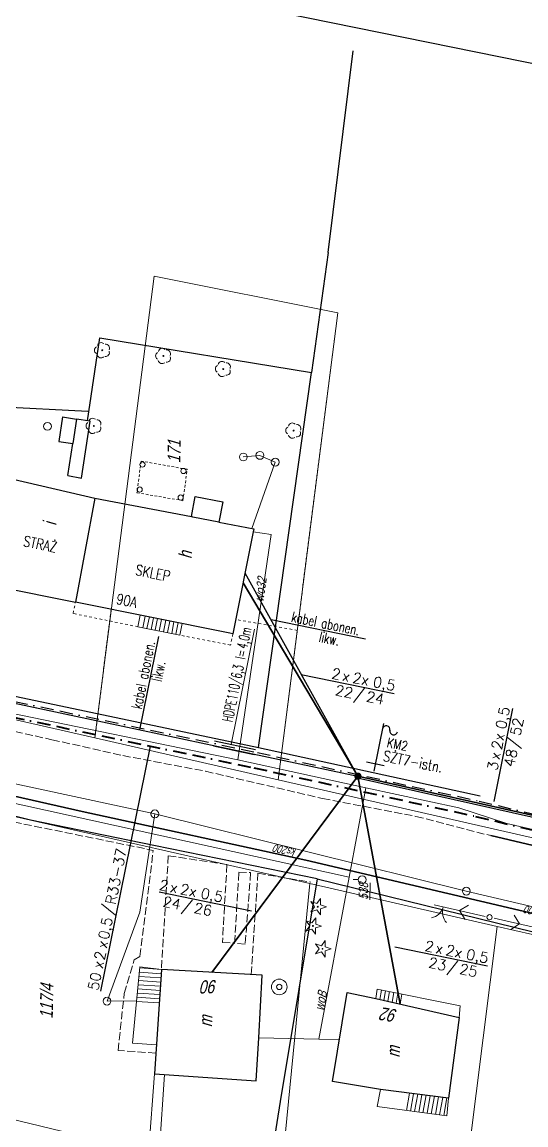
# Model space of a CAD drawing. Header units: millimetres. Extents: x 4848043 to 9699780, y 5827542 to 11659147.
# Drawn here: x 4849446.3 to 4849542.7, y 5829553.8 to 5829764.6 of the extents above; entities that cross this region are included whole.
import ezdxf
from ezdxf.enums import TextEntityAlignment as Align

# ---------------------------------------------------------------- set-up
doc = ezdxf.new("R2010")
doc.units = ezdxf.units.MM
doc.header["$MEASUREMENT"] = 0
for name, pattern in [('0', [0]), ('BORDER', [1.75, 0.5, -0.25, 0.5, -0.25, 0, -0.25]), ('BUW', [0.85, 0.5, -0.35]), ('BZN', [1, 0.5, -0.5]), ('GUZ', [1, 0.5, -0.5]), ('KOC', [2, 1.5, -0.5]), ('KOJ', [0]), ('KOU', [1.5, 1, -0.5]), ('SCH', [0]), ('UPE', [0]), ('UPW', [0])]:
    doc.linetypes.add(name, pattern=pattern)
doc.layers.get('0').update_dxf_attribs({"lineweight": 18})
for name, color, linetype, lineweight in [('EADTD_T_0', 7, '0', 18), ('EBTOO_T_9', 7, '0', 18), ('EBTPO_L_4', 7, '0', 18), ('EBTPO_L_6', 9, '0', 18), ('EBUOA_T_1', 251, '0', 25), ('EBUPO_L_6', 7, '0', 18), ('EBUPP_L_3', 6, '0', 25), ('EDZPD_L_0', 251, '0', 18), ('EDZTD_T_0', 7, '0', 25), ('EUZPU_L_4', 251, 'GUZ', 18), ('SDRPK_L_0', 7, '0', 35), ('SDRPK_L_1', 7, 'KOU', 18), ('SDRPK_L_2', 251, 'KOC', 18), ('SZNPM_T_0', 251, '0', 18), ('SZOPO_T_0', 251, '0', 18), ('SZZPZ_T_0', 251, '0', 15), ('TEL kable doziemne proj.', 32, 'BORDER', 30), ('TEL rury', 6, 'Continuous', 30), ('TEL rury opis', 6, 'Continuous', 20), ('TES kable doziemne proj.', 4, 'BORDER', 40), ('TES kable napow. proj.', 241, 'LIN_NAPOW_PROJ', 35), ('UEEPA_T_2', 251, '0', 18), ('UEEPON_L_0', 14, 'UPE', 18), ('UKKOO_T_2', 7, '0', 18), ('UKKPA_T_4', 251, '0', 18), ('UKKPOR_L_0', 36, '0', 18), ('UTTPA_T_2', 34, '0', 18), ('UWWOO_T_0', 251, '0', 18), ('UWWPA_T_0', 251, '0', 18), ('UWWPO_L_0', 162, 'UPW', 18)]:
    doc.layers.add(name, color=color, linetype=linetype, lineweight=lineweight)
doc.layers.add('RYS layout', color=7, linetype='Continuous', lineweight=30, plot=False)
for name, color, linetype in [('SZOPO_L_0', 251, 'BGS'), ('TES kable napow. likw.', 9, 'LIN_NAPOW_LIKW'), ('TES opisy kabli abon.', 30, 'Continuous'), ('TES opisy kabli rozdz.', 30, 'Continuous'), ('TES rury', 6, 'Continuous')]:
    doc.layers.add(name, color=color, linetype=linetype)
doc.styles.add('ROMANS', font='simplex.shx')
doc.styles.add('SIMPLEX', font='simplex.shx', dxfattribs={"width": 0.8, "height": 1.5})
doc.styles.add('Simplex2', font='simplex.shx', dxfattribs={"width": 0.7})
doc.styles.get("Standard").update_dxf_attribs({"font": 'txt', "width": 0.8, "oblique": 15})
doc.linetypes.add('BGS', pattern='A,2.5,[133,ltypeshp.shx,S=0.2,R=0,X=0,Y=0],2.5', length=5)
doc.linetypes.add('LIN_NAPOW_LIKW', pattern='A,0.0001,[131,ltypeshp.shx,S=0.1,R=20,X=0.34023,Y=-0.12817],-0.1,[131,ltypeshp.shx,S=0.1,R=200,X=0.35977,Y=0.12817],-0.3,[135,l_napow.shx,S=0.1,R=0,X=-0.4,Y=0],-0.2,[135,l_napow.shx,S=0.1,R=180,X=0.2,Y=0],-0.2', length=0.8001)
doc.linetypes.add('LIN_NAPOW_PROJ', pattern='A,0.0001,-0.4,[136,l_napow.shx,S=0.1,R=0,X=-0.4,Y=0],-0.2,[137,l_napow.shx,S=0.1,R=0,X=-0.2,Y=0],-0.2', length=0.8001)

# ---------------------------------------------------------------- blocks, each defined once
blk = doc.blocks.new('BUJ')
at = {"color": 0}
blk.add_circle((0, 0), 0.25, dxfattribs=at)
blk = doc.blocks.new('OSM')
at = {"color": 0}
blk.add_line((0, 0.375), (0, 0.875), dxfattribs=at)
blk.add_circle((0, 0), 0.375, dxfattribs=at)
blk = doc.blocks.new('BGB')
at = {"color": 0}
for centre, start, end in [((-1.5, 0.021), 0, 60.404), ((1.5, 0.021), 120, 180.404)]:
    blk.add_arc(centre, 1.5, start, end, dxfattribs=at)
blk = doc.blocks.new('DLI')
at = {"color": 0}
blk.add_circle((0, 0), 0.045, dxfattribs=at)
for centre, start, end in [((-0.357, 0.116), 102.488, 221.918), ((0, 0.375), 30.487, 149.918), ((0.357, 0.116), -41.514, 77.916), ((-0.22, -0.303), 174.489, 293.916), ((0.22, -0.303), -113.512, 5.915)]:
    blk.add_arc(centre, 0.375, start, end, dxfattribs=at)
blk = doc.blocks.new('DIG')
at = {"color": 0}
for p, q in [((-0.78225, -0.26495), (-0.3012, 0.09375)), ((-0.4937, 0.6621), (-0.0039, 0.31545)), ((-0.3012, 0.09375), (-0.4937, 0.6621)), ((-0.0039, 0.31545), (0.4771, 0.67415)), ((0.4771, 0.67415), (0.2988, 0.1012)), ((0.2988, 0.1012), (0.7886, -0.24545)), ((-0.18225, -0.2575), (-0.78225, -0.26495)), ((0.01025, -0.82585), (-0.18225, -0.2575)), ((0.1886, -0.2529), (0.01025, -0.82585)), ((0.7886, -0.24545), (0.1886, -0.2529))]:
    blk.add_line(p, q, dxfattribs=at)
blk.add_circle((0, 0), 0.045, dxfattribs=at)
blk = doc.blocks.new('SLS')
at = {"color": 0}
blk.add_circle((0, 0), 0.25, dxfattribs=at)
blk.add_circle((0, 0), 0.25, dxfattribs=at)
blk = doc.blocks.new('PNN')
at = {"color": 0}
for p, q in [((0.4395, 0.01539), (5.4395, 0.01539)), ((2.9395, 0.01539), (2.2324, 0.72249)), ((2.9395, 0.01539), (2.2324, -0.69171))]:
    blk.add_line(p, q, dxfattribs=at)
blk = doc.blocks.new('UKK')
at = {"color": 0}
blk.add_circle((0, 0), 0.375, dxfattribs=at)
blk = doc.blocks.new('STD')
at = {"color": 0}
for radius in [0.75, 0.25]:
    blk.add_circle((0, 0), radius, dxfattribs=at)
blk = doc.blocks.new('KB-RZP')
at = {"style": 'SIMPLEX'}
for s, p in [('/', (0.5, 0.39)), ('x', (-4.75, 0.25)), ('x', (-2.78, 0.25))]:
    blk.add_text(s, height=1, dxfattribs=at).set_placement(p)
for tag, p in [('POJ-KAB', (-5.16, 0.25)), ('DL-KAB', (0.19, -1.25))]:
    blk.add_attdef(tag, text='', height=1, dxfattribs=at).set_placement(p, align=Align.RIGHT)
for tag, p in [('KONS-KAB', (-3.5, 0.25)), ('SR-ZYL', (-0.85, 0.25)), ('SEP', (0.84, -1.25))]:
    blk.add_attdef(tag, text='', height=1, dxfattribs=at).set_placement(p, align=Align.CENTER)
for tag, p in [('NR-KAB', (1.5, 0.25)), ('DL-MON', (1.5, -1.25))]:
    blk.add_attdef(tag, p, '', height=1, dxfattribs=at)
at = {"style": 'SIMPLEX', "flags": 1}
blk.add_attdef('TYP-KAB', text='', height=0.5, dxfattribs=at).set_placement((-8.41, 0.25), align=Align.RIGHT)
blk.add_attdef('REJ-SZAF', (7.64, 0.25), '', height=0.5, dxfattribs=at)
blk = doc.blocks.new('KB-IWP')
at = {"style": 'SIMPLEX'}
for p in [(-1.22, 0.25), (0.64, 0.25)]:
    blk.add_text('x', height=1, dxfattribs=at).set_placement(p, align=Align.RIGHT)
for tag, p in [('POJ-KAB', (-2.13, 0.25)), ('DL-KAB', (-0.62, -1.25))]:
    blk.add_attdef(tag, text='', height=1, dxfattribs=at).set_placement(p, align=Align.RIGHT)
for tag, p in [('KONS-KAB', (-0.52, 0.25)), ('SR-ZYL', (2.12, 0.25)), ('SEP', (-0.02, -1.25))]:
    blk.add_attdef(tag, text='', height=1, dxfattribs=at).set_placement(p, align=Align.CENTER)
at = {"style": 'SIMPLEX', "flags": 1}
blk.add_attdef('TYP-KAB', text='', height=0.5, dxfattribs=at).set_placement((-6.02, 0.25), align=Align.RIGHT)
blk.add_attdef('REJ-SZAF', (6.39, 0.25), '', height=0.5, dxfattribs=at)
at = {"style": 'SIMPLEX'}
blk.add_attdef('DL-MON', (0.7, -1.25), '', height=1, dxfattribs=at)
blk = doc.blocks.new('OB')
at = {"style": 'ROMANS', "width": 0.6}
blk.add_text('l=', height=2, dxfattribs=at).set_placement((9.86, 0.18))
for tag, p in [('OB_TYP', (8.68, 0.18)), ('OB_SW', (11.54, -2.76))]:
    blk.add_attdef(tag, text='', height=2, dxfattribs=at).set_placement(p, align=Align.RIGHT)
blk.add_attdef('OB_DL', (11.91, 0.18), '', height=2, dxfattribs=at)

msp = doc.modelspace()

# ---------------------------------------------------------------- hatches: boundary and pattern name
at = {"layer": 'UTTPA_T_2', "linetype": 'LIN_NAPOW_LIKW'}
h = msp.add_hatch(color=140, dxfattribs=at)
h.paths.add_polyline_path([(4849509.88, 5829620.74, 0.215792), (4849509.92, 5829620.17), (4849510.53, 5829620.5), (4849510.89, 5829619.9, 0.170354), (4849511.19, 5829620.25, 1)])
h.paths.add_polyline_path([(4849510.53, 5829620.5), (4849509.92, 5829620.17, 0.427671), (4849510.89, 5829619.9)])
h = msp.add_hatch(color=140, dxfattribs=at)
h.paths.add_polyline_path([(4849510.03, 5829620.69, 0.215792), (4849510.06, 5829620.24), (4849510.53, 5829620.5), (4849510.81, 5829620.04, 0.170354), (4849511.04, 5829620.31, 1)])
h.paths.add_polyline_path([(4849510.53, 5829620.5), (4849510.06, 5829620.24, 0.427671), (4849510.81, 5829620.04)])

# ---------------------------------------------------------------- linework, layer by layer
at = {"layer": 'EBTPO_L_4', "linetype": 'BUW'}
for p, q in [((4849469.08, 5829680.71), (4849468.29, 5829674.66)), ((4849477.9, 5829679.15), (4849469.08, 5829680.71)), ((4849477.07, 5829673.15), (4849477.9, 5829679.15)), ((4849468.29, 5829674.66), (4849477.07, 5829673.15))]:
    msp.add_line(p, q, dxfattribs=at)
at = {"layer": 'EBTPO_L_6', "linetype": 'SCH'}
for p, q in [((4849468.92, 5829651.27), (4849468.48, 5829649.06)), ((4849476.93, 5829649.66), (4849468.92, 5829651.27)), ((4849469.41, 5829648.86), (4849469.85, 5829651.09)), ((4849470.19, 5829648.7), (4849470.65, 5829650.94)), ((4849470.99, 5829648.55), (4849471.43, 5829650.76)), ((4849471.77, 5829648.4), (4849472.21, 5829650.61)), ((4849472.56, 5829648.24), (4849473, 5829650.45)), ((4849473.34, 5829648.09), (4849473.78, 5829650.3)), ((4849474.12, 5829647.93), (4849474.56, 5829650.15)), ((4849474.92, 5829647.76), (4849475.36, 5829649.99)), ((4849475.69, 5829647.61), (4849476.13, 5829649.84)), ((4849476.93, 5829649.66), (4849476.47, 5829647.45)), ((4849476.47, 5829647.45), (4849468.48, 5829649.06)), ((4849467.44, 5829569.5), (4849468.86, 5829584.04)), ((4849468.86, 5829584.04), (4849472.99, 5829583.54)), ((4849472.88, 5829581.95), (4849468.69, 5829582.24)), ((4849472.93, 5829582.75), (4849468.76, 5829583.04)), ((4849472.99, 5829583.54), (4849468.83, 5829583.84)), ((4849472.01, 5829569.18), (4849472.99, 5829583.54)), ((4849472.72, 5829579.55), (4849468.46, 5829579.84)), ((4849472.77, 5829580.35), (4849468.54, 5829580.64)), ((4849472.83, 5829581.15), (4849468.61, 5829581.44)), ((4849472.61, 5829577.95), (4849468.29, 5829578.25)), ((4849472.66, 5829578.75), (4849468.37, 5829579.05)), ((4849472.56, 5829577.17), (4849468.22, 5829577.45)), ((4849467.44, 5829569.5), (4849472.01, 5829569.18))]:
    msp.add_line(p, q, dxfattribs=at)
at = {"layer": 'EBTPO_L_6', "linetype": '0'}
for p, q in [((4849513.94, 5829578.01), (4849514.23, 5829579.79)), ((4849514.23, 5829579.79), (4849530.09, 5829576.64)), ((4849513.94, 5829578.01), (4849529.88, 5829574.41)), ((4849515.03, 5829579.63), (4849514.71, 5829577.82)), ((4849515.8, 5829579.48), (4849515.49, 5829577.64)), ((4849516.58, 5829579.33), (4849516.27, 5829577.47)), ((4849517.38, 5829579.17), (4849517.06, 5829577.3)), ((4849518.16, 5829579.02), (4849517.84, 5829577.12)), ((4849518.93, 5829578.84), (4849518.62, 5829576.95)), ((4849529.88, 5829574.41), (4849530.09, 5829576.64)), ((4849514.83, 5829560.63), (4849514.23, 5829557.34)), ((4849514.83, 5829560.63), (4849527.86, 5829558.98)), ((4849519.8, 5829556.6), (4849520.4, 5829559.93)), ((4849520.57, 5829556.51), (4849521.17, 5829559.82)), ((4849521.37, 5829556.4), (4849521.97, 5829559.73)), ((4849522.17, 5829556.28), (4849522.77, 5829559.63)), ((4849522.97, 5829556.19), (4849523.57, 5829559.52)), ((4849523.75, 5829556.07), (4849524.37, 5829559.42)), ((4849524.55, 5829555.98), (4849525.15, 5829559.33)), ((4849525.34, 5829555.87), (4849525.94, 5829559.22)), ((4849526.14, 5829555.77), (4849526.74, 5829559.12)), ((4849526.94, 5829555.66), (4849527.54, 5829559.01)), ((4849527.86, 5829558.98), (4849527.52, 5829555.59)), ((4849514.23, 5829557.34), (4849527.52, 5829555.59))]:
    msp.add_line(p, q, dxfattribs=at)
at = {"layer": 'EBUPO_L_6', "linetype": 'BZN'}
for p, q in [((4849456.06, 5829651.6), (4849456.54, 5829653.75)), ((4849468.48, 5829649.06), (4849456.06, 5829651.6)), ((4849486.18, 5829645.54), (4849476.47, 5829647.45)), ((4849486.62, 5829647.71), (4849486.18, 5829645.54))]:
    msp.add_line(p, q, dxfattribs=at)
at = {"layer": 'EBUPP_L_3', "linetype": '0'}
for p, q in [((4849454.05, 5829689.16), (4849453.33, 5829684.45)), ((4849454.05, 5829689.16), (4849456.72, 5829688.75)), ((4849456.72, 5829688.75), (4849456, 5829684.06)), ((4849459.34, 5829688.36), (4849456.72, 5829688.75)), ((4849457.68, 5829677.43), (4849459.34, 5829688.36)), ((4849453.33, 5829684.45), (4849456, 5829684.06)), ((4849455.07, 5829677.94), (4849456, 5829684.06)), ((4849444.64, 5829677.29), (4849460.23, 5829673.63)), ((4849455.07, 5829677.94), (4849457.68, 5829677.43)), ((4849460.23, 5829673.63), (4849456.54, 5829653.75)), ((4849460.23, 5829673.63), (4849478.69, 5829670.1)), ((4849478.69, 5829670.1), (4849479.42, 5829673.94)), ((4849479.42, 5829673.94), (4849484.67, 5829672.95)), ((4849484.67, 5829672.95), (4849483.94, 5829669.06)), ((4849478.95, 5829670.01), (4849478.69, 5829670.1)), ((4849483.94, 5829669.06), (4849478.95, 5829670.01)), ((4849483.94, 5829669.06), (4849490.63, 5829667.74)), ((4849490.52, 5829667.18), (4849486.62, 5829647.71)), ((4849490.63, 5829667.74), (4849490.52, 5829667.18)), ((4849439.9, 5829657.09), (4849456.54, 5829653.75)), ((4849486.04, 5829647.84), (4849456.54, 5829653.75)), ((4849486.62, 5829647.71), (4849486.04, 5829647.84)), ((4849472.99, 5829583.54), (4849471.63, 5829563.61)), ((4849492.23, 5829582.48), (4849472.99, 5829583.54)), ((4849491.56, 5829570.51), (4849492.23, 5829582.48)), ((4849505.67, 5829562.16), (4849508.48, 5829579.17)), ((4849508.48, 5829579.17), (4849513.94, 5829578.01)), ((4849513.94, 5829578.01), (4849529.88, 5829574.41)), ((4849529.88, 5829574.41), (4849527.86, 5829558.98)), ((4849491.09, 5829562.28), (4849491.56, 5829570.51)), ((4849471.63, 5829563.61), (4849491.09, 5829562.28)), ((4849514.83, 5829560.63), (4849505.67, 5829562.16)), ((4849527.86, 5829558.98), (4849514.83, 5829560.63))]:
    msp.add_line(p, q, dxfattribs=at)
at = {"layer": 'EDZPD_L_0', "linetype": '0'}
for p, q in [((4849471.55, 5829716.05), (4849460.22, 5829627.8)), ((4849506.67, 5829709.06), (4849471.55, 5829716.05)), ((4849506.67, 5829709.06), (4849495.3, 5829619.79)), ((4849460.22, 5829627.8), (4849367.46, 5829648.92)), ((4849495.3, 5829619.79), (4849460.22, 5829627.8)), ((4849638.58, 5829587.15), (4849495.3, 5829619.79)), ((4849431.16, 5829615.92), (4849501.31, 5829599.96)), ((4849501.31, 5829599.96), (4849495.68, 5829542.59)), ((4849537.17, 5829591.8), (4849501.31, 5829599.96)), ((4849537.17, 5829591.8), (4849521.86, 5829470.42)), ((4849618.55, 5829573.26), (4849537.17, 5829591.8)), ((4849495.68, 5829542.59), (4849425.47, 5829559.51))]:
    msp.add_line(p, q, dxfattribs=at)
at = {"layer": 'EUZPU_L_4', "linetype": 'GUZ'}
for p, q in [((4849506.67, 5829709.06), (4849498.93, 5829648.37)), ((4849463.38, 5829652.45), (4849460.22, 5829627.8)), ((4849498.93, 5829648.37), (4849487.17, 5829650.44)), ((4849495.3, 5829619.79), (4849498.93, 5829648.37))]:
    msp.add_line(p, q, dxfattribs=at)
at = {"layer": 'RYS layout'}
msp.add_lwpolyline([(4849812.06, 5829411.56), (4849214.23, 5829532.82), (4849270.89, 5829812.13), (4849868.72, 5829690.87)], close=True, dxfattribs=at)
at = {"layer": 'SDRPK_L_0', "linetype": 'KOJ'}
for p, q in [((4849457.79, 5829613.72), (4849393.6, 5829628.29)), ((4849500.55, 5829604.42), (4849457.79, 5829613.72)), ((4849575.98, 5829586.75), (4849500.55, 5829604.42))]:
    msp.add_line(p, q, dxfattribs=at)
at = {"layer": 'SDRPK_L_0', "linetype": '0'}
msp.add_line((4849535.92, 5829609.13), (4849551.93, 5829605.4), dxfattribs=at)
at = {"layer": 'SDRPK_L_1', "linetype": 'KOC'}
for p, q in [((4849417.6, 5829635.14), (4849452.03, 5829627.47)), ((4849452.03, 5829627.47), (4849465.58, 5829624.44)), ((4849465.58, 5829624.44), (4849481.41, 5829621.44)), ((4849481.41, 5829621.44), (4849503.74, 5829616.24)), ((4849503.74, 5829616.24), (4849521.62, 5829612.82)), ((4849521.62, 5829612.82), (4849535.92, 5829609.13))]:
    msp.add_line(p, q, dxfattribs=at)
at = {"layer": 'SDRPK_L_2', "linetype": 'KOC'}
for p, q in [((4849444.71, 5829611.75), (4849471.4, 5829606.32)), ((4849468.85, 5829586.06), (4849471.4, 5829606.32)), ((4849474.28, 5829605.3), (4849472.97, 5829583.78)), ((4849474.28, 5829605.3), (4849485.49, 5829603.6)), ((4849485.49, 5829603.6), (4849484.62, 5829588.72)), ((4849486.96, 5829588.6), (4849487.76, 5829602.18)), ((4849487.76, 5829602.18), (4849490.02, 5829602.06)), ((4849490.02, 5829602.06), (4849488.98, 5829588.42)), ((4849490.13, 5829582.6), (4849491.4, 5829601.94)), ((4849491.4, 5829601.94), (4849501.51, 5829600.26)), ((4849484.62, 5829588.72), (4849486.96, 5829588.6)), ((4849488.98, 5829588.42), (4849486.96, 5829588.6)), ((4849467.78, 5829585.42), (4849468.85, 5829586.06)), ((4849465.85, 5829578.97), (4849467.78, 5829585.42)), ((4849464.67, 5829568.07), (4849465.85, 5829578.97)), ((4849471.9, 5829567.58), (4849464.67, 5829568.07))]:
    msp.add_line(p, q, dxfattribs=at)
at = {"layer": 'SZOPO_L_0', "linetype": 'BGS'}
for p, q in [((4849504.86, 5829720.6), (4849509.61, 5829759.1)), ((4849504.86, 5829720.6), (4849501.63, 5829697.67)), ((4849458.82, 5829688.43), (4849461.2, 5829704.27)), ((4849461.2, 5829704.27), (4849501.63, 5829697.67)), ((4849491.51, 5829626), (4849501.63, 5829697.67)), ((4849435.05, 5829691.46), (4849458.91, 5829690.25)), ((4849424.13, 5829640.17), (4849491.51, 5829626)), ((4849491.51, 5829626), (4849533.93, 5829616.72)), ((4849447.92, 5829612.12), (4849430.81, 5829616.4)), ((4849471.51, 5829607.27), (4849447.92, 5829612.12)), ((4849502.76, 5829600.86), (4849471.51, 5829607.27)), ((4849502.76, 5829600.86), (4849495.66, 5829558.34)), ((4849502.76, 5829600.86), (4849575.78, 5829583.01)), ((4849495.66, 5829558.34), (4849486.77, 5829501.71))]:
    msp.add_line(p, q, dxfattribs=at)
at = {"layer": 'TEL kable doziemne proj.', "ltscale": 5}
for p, q in [((4849423.91, 5829639.19), (4849491.3, 5829625.02)), ((4849491.3, 5829625.02), (4849533.72, 5829615.74))]:
    msp.add_line(p, q, dxfattribs=at)
msp.add_lwpolyline([(4849533.7, 5829615.75), (4849575.03, 5829605.79), (4849586.04, 5829602.73), (4849637.67, 5829591.27), (4849669.03, 5829584.31), (4849674.13, 5829583.17), (4849735.5, 5829569.02), (4849771.7, 5829560.67), (4849803.53, 5829554.59)], dxfattribs=at)
at = {"layer": 'TEL rury'}
for p, q in [((4849482.89, 5829626.28), (4849490.71, 5829624.63)), ((4849483.09, 5829627.26), (4849490.92, 5829625.61))]:
    msp.add_line(p, q, dxfattribs=at)
at = {"layer": 'TEL rury opis'}
msp.add_line((4849486.32, 5829626.58), (4849490.78, 5829648.57), dxfattribs=at)
at = {"layer": 'TES kable doziemne proj.', "ltscale": 5}
for p, q in [((4849423.25, 5829636.26), (4849490.66, 5829622.09)), ((4849490.66, 5829622.09), (4849533.04, 5829612.82)), ((4849533.04, 5829612.82), (4849574.28, 5829602.89))]:
    msp.add_line(p, q, dxfattribs=at)
at = {"layer": 'TES kable napow. likw.', "ltscale": 5}
for p, q in [((4849510.53, 5829620.5), (4849488.95, 5829659.32)), ((4849415.34, 5829640.74), (4849510.53, 5829620.5)), ((4849510.43, 5829620.19), (4849603.76, 5829599.23))]:
    msp.add_line(p, q, dxfattribs=at)
at = {"layer": 'TES kable napow. proj.', "ltscale": 5}
for p, q in [((4849510.53, 5829620.5), (4849488.57, 5829657.45)), ((4849510.53, 5829620.5), (4849482.61, 5829583.01)), ((4849510.53, 5829620.5), (4849518.62, 5829576.95)), ((4849602.64, 5829599.85), (4849510.53, 5829620.5))]:
    msp.add_line(p, q, dxfattribs=at)
at = {"layer": 'TES opisy kabli rozdz.'}
for p, q in [((4849517.48, 5829636.26), (4849499.71, 5829639.86)), ((4849540.11, 5829633.45), (4849536.51, 5829615.68)), ((4849461.35, 5829579.39), (4849470.86, 5829626.26)), ((4849490.21, 5829594.71), (4849472.5, 5829598.31)), ((4849535.29, 5829584.2), (4849517.58, 5829587.79))]:
    msp.add_line(p, q, dxfattribs=at)
at = {"layer": 'TES rury', "linetype": 'Continuous'}
for p, q in [((4849512, 5829646.71), (4849493.94, 5829650.37)), ((4849472.4, 5829647.16), (4849468.79, 5829629.38)), ((4849515.44, 5829630.56), (4849513.59, 5829621.45)), ((4849515.55, 5829622.48), (4849512.19, 5829623.16))]:
    msp.add_line(p, q, dxfattribs=at)
for centre, start, end in [((4849515.94, 5829629.4), 348.5339, 168.5339), ((4849517.36, 5829629.12), 168.5339, 348.5339)]:
    msp.add_arc(centre, 0.721, start, end, dxfattribs=at)
at = {"layer": 'UEEPON_L_0', "linetype": 'UPE'}
for p, q in [((4849471.63, 5829563.61), (4849469.29, 5829533.12)), ((4849471.74, 5829536.84), (4849473.57, 5829563.47))]:
    msp.add_line(p, q, dxfattribs=at)
at = {"layer": 'UKKPOR_L_0', "linetype": '0'}
for p, q in [((4849488.62, 5829681.5), (4849491.79, 5829681.8)), ((4849491.79, 5829681.8), (4849494.72, 5829680.51)), ((4849494.72, 5829680.51), (4849490.24, 5829667.83)), ((4849471.7, 5829613.29), (4849405.44, 5829627.56)), ((4849468.84, 5829594.5), (4849471.7, 5829613.29)), ((4849471.7, 5829613.29), (4849531.25, 5829598.53)), ((4849531.25, 5829598.53), (4849591.36, 5829584.27)), ((4849462.56, 5829577.51), (4849468.84, 5829594.5)), ((4849468.26, 5829577.59), (4849462.56, 5829577.51))]:
    msp.add_line(p, q, dxfattribs=at)
at = {"layer": 'UWWPO_L_0', "linetype": 'UPW'}
for p, q in [((4849487.57, 5829623.61), (4849493.92, 5829666.68)), ((4849493.92, 5829666.68), (4849490.52, 5829667.18)), ((4849438.86, 5829633.62), (4849487.57, 5829623.61)), ((4849487.57, 5829623.61), (4849512.06, 5829618.29)), ((4849512.06, 5829618.29), (4849508.83, 5829601.17)), ((4849529.83, 5829614.43), (4849512.06, 5829618.29)), ((4849508.83, 5829601.17), (4849442.04, 5829615.92)), ((4849538.98, 5829611.43), (4849529.83, 5829614.43)), ((4849573.72, 5829603.49), (4849538.98, 5829611.43)), ((4849503.04, 5829570.27), (4849508.83, 5829601.17)), ((4849503.04, 5829570.27), (4849491.56, 5829570.51)), ((4849503.04, 5829570.27), (4849506.97, 5829570.12))]:
    msp.add_line(p, q, dxfattribs=at)

# ---------------------------------------------------------------- block references
at = {"layer": 'EBTOO_T_9', "xscale": 2, "yscale": 2, "zscale": 2, "rotation": 88.97723720235952}
for p in [(4849469.33, 5829680.05), (4849477.17, 5829678.82), (4849468.81, 5829675.27), (4849476.64, 5829673.75)]:
    msp.add_blockref('BUJ', p, dxfattribs=at)
at = {"layer": 'SZNPM_T_0', "xscale": 2, "yscale": 2, "zscale": 2, "rotation": 88.97723720235952}
msp.add_blockref('OSM', (4849511.34, 5829600.72), dxfattribs=at)
at = {"layer": 'SZOPO_T_0', "xscale": 2.000000000024694, "yscale": 2.000000000024694, "zscale": 2.000000000024694, "rotation": 162.5472372080062}
msp.add_blockref('BGB', (4849526.83, 5829595.49), dxfattribs=at)
at = {"layer": 'SZZPZ_T_0', "xscale": 2, "yscale": 2, "zscale": 2, "rotation": 88.97723720235952}
for name, p in [('DLI', (4849461.66, 5829701.89)), ('DLI', (4849473.34, 5829700.8)), ('DLI', (4849484.78, 5829698.31)), ('DLI', (4849460.04, 5829687.43)), ('DLI', (4849498.23, 5829686.53)), ('DIG', (4849502.85, 5829595.55)), ('DIG', (4849501.94, 5829591.87)), ('DIG', (4849503.76, 5829587.5))]:
    msp.add_blockref(name, p, dxfattribs=at)
at = {"layer": 'TEL rury opis', "rotation": 78.5338841270619}
msp.add_blockref('OB', (4849487.17, 5829633.01), dxfattribs=at).add_auto_attribs({'OB_TYP': 'HDPE110/6,3', 'OB_DL': '4,0m'})
at = {"layer": 'TES opisy kabli abon.', "linetype": 'Continuous', "xscale": 1.999999999546577, "yscale": 1.999999999546577, "zscale": 1.999999999546577}
for p, rotation, values in [((4849511.11, 5829637.55), 348.5338841265313, {'POJ-KAB': '2', 'KONS-KAB': '2', 'DL-KAB': '22', 'DL-MON': '24', 'SR-ZYL': '0,5', 'SEP': '/'}), ((4849538.84, 5829627.19), 78.53388413053656, {'POJ-KAB': '3', 'KONS-KAB': '2', 'DL-KAB': '48', 'DL-MON': '52', 'SR-ZYL': '0,5', 'SEP': '/'}), ((4849478.18, 5829597.15), 348.5338841265313, {'POJ-KAB': '2', 'KONS-KAB': '2', 'DL-KAB': '24', 'DL-MON': '26', 'SR-ZYL': '0,5', 'SEP': '/'}), ((4849528.94, 5829585.49), 348.5338841265313, {'POJ-KAB': '2', 'KONS-KAB': '2', 'DL-KAB': '23', 'DL-MON': '25', 'SR-ZYL': '0,5', 'SEP': '/'})]:
    msp.add_blockref('KB-IWP', p, dxfattribs=dict(at, rotation=rotation)).add_auto_attribs(values)
at = {"layer": 'TES opisy kabli rozdz.'}
ref = msp.add_blockref('KB-RZP', (4849464.07, 5829592.79), dxfattribs=dict(at, xscale=1.999999999883585, yscale=1.999999999883585, zscale=1.999999999883585, rotation=78.53388411825486))
ref.add_attrib('POJ-KAB', '50', dxfattribs={"layer": '0', "height": 2, "rotation": 78.5339, "style": 'SIMPLEX'}).set_placement((4849461.53, 5829582.78), align=Align.RIGHT)
ref.add_attrib('KONS-KAB', '2', dxfattribs={"layer": '0', "height": 2, "rotation": 78.5339, "style": 'SIMPLEX'}).set_placement((4849462.19, 5829586.03), align=Align.CENTER)
ref.add_attrib('SR-ZYL', '0,5', dxfattribs={"layer": '0', "height": 2, "rotation": 78.5339, "style": 'SIMPLEX'}).set_placement((4849463.24, 5829591.22), align=Align.CENTER)
ref.add_attrib('NR-KAB', 'R33-37', (4849464.17, 5829595.83), dxfattribs={"layer": '0', "height": 2, "rotation": 78.5339, "style": 'SIMPLEX'})
at = {"layer": 'UEEPA_T_2'}
for name, xscale, yscale, zscale, rotation in [('PNN', 2.000000000336413, 2.000000000336413, 2.000000000336413, 167.3372372144785), ('PNN', 2.000000000313788, 2.000000000313788, 2.000000000313788, 347.0172372002999), ('SLS', 2, 2, 2, 88.97723720235952)]:
    msp.add_blockref(name, (4849535.7, 5829593.55), dxfattribs=dict(at, xscale=xscale, yscale=yscale, zscale=zscale, rotation=rotation))
at = {"layer": 'UKKPA_T_4', "xscale": 2, "yscale": 2, "zscale": 2, "rotation": 88.97723720235952}
for p in [(4849451.18, 5829687.35), (4849488.62, 5829681.5), (4849491.79, 5829681.8), (4849494.72, 5829680.51), (4849471.7, 5829613.29), (4849531.25, 5829598.53), (4849462.56, 5829577.51)]:
    msp.add_blockref('UKK', p, dxfattribs=at)
at = {"layer": 'UTTPA_T_2', "xscale": 2.2, "yscale": 2.2, "zscale": 2}
for rotation in [287.1445998068563, 88.97723720235952, 88.97723720235952, 88.97723720235952]:
    msp.add_blockref('SLS', (4849510.53, 5829620.5), dxfattribs=dict(at, rotation=rotation))
at = {"layer": 'UWWPA_T_0', "xscale": 2, "yscale": 2, "zscale": 2, "rotation": 88.97723720235952}
msp.add_blockref('STD', (4849495.49, 5829580.22), dxfattribs=at)

# ---------------------------------------------------------------- texts
at = {"layer": 'EADTD_T_0', "char_height": 2.5, "attachment_point": 8, "line_spacing_factor": 0.82}
for s, insert, rotation in [('90', (4849482.16, 5829581.54), 181.4325), ('92', (4849516.75, 5829576.14), 171.3089)]:
    msp.add_mtext(s, dxfattribs=dict(at, insert=insert, rotation=rotation))
at = {"layer": 'EBUOA_T_1', "char_height": 2.48, "rotation": 88.9772, "line_spacing_factor": 0.82}
for s, insert, attachment_point in [('i', (4849452.85, 5829668.94), 9), ('h', (4849477.54, 5829662.74), 5), ('m', (4849482.69, 5829574.71), 9), ('m', (4849518.57, 5829568.89), 9)]:
    msp.add_mtext(s, dxfattribs=dict(at, insert=insert, attachment_point=attachment_point))
at = {"layer": 'EDZTD_T_0', "char_height": 2.48, "attachment_point": 5, "rotation": 88.9772, "line_spacing_factor": 0.82}
for s, insert in [('171', (4849475.38, 5829682.52)), ('117/4', (4849451.02, 5829577.46))]:
    msp.add_mtext(s, dxfattribs=dict(at, insert=insert))
at = {"layer": 'SZNPM_T_0', "insert": (4849510.69, 5829600.13), "char_height": 1.8, "attachment_point": 3, "rotation": 88.9772, "line_spacing_factor": 0.82}
msp.add_mtext('{\\L538}\\P', dxfattribs=at)
at = {"layer": 'TES rury', "color": 0, "linetype": 'Continuous', "style": 'ROMANS', "width": 0.8}
for s, p in [('STRAŻ', (4849446.41, 5829664.49)), ('SKLEP', (4849467.86, 5829659)), ('90A', (4849464.18, 5829653.46))]:
    msp.add_text(s, height=2, rotation=348.5339, dxfattribs=at).set_placement(p)
at = {"layer": 'TES rury', "linetype": 'Continuous'}
for s, height, rotation, style, width, p in [('kabel abonen.', 2, 348.5339, 'Simplex2', 0.7, (4849497.69, 5829650.02)), ('likw.', 2, 348.5339, 'Simplex2', 0.7, (4849502.98, 5829646.19)), ('kabel abonen.', 2, 78.5339, 'Simplex2', 0.7, (4849469.15, 5829633.17)), ('likw.', 2, 78.5339, 'Simplex2', 0.7, (4849472.98, 5829638.45)), ('KM2', 1.8, 348.5339, 'ROMANS', 0.8, (4849515.94, 5829626.1)), ('SŻT7-istn.', 2, 348.5339, 'ROMANS', 0.8, (4849515.22, 5829623.45))]:
    msp.add_text(s, height=height, rotation=rotation, dxfattribs=dict(at, style=style, width=width)).set_placement(p)
at = {"layer": 'UKKOO_T_2', "char_height": 1.5, "attachment_point": 8, "line_spacing_factor": 0.82}
for insert, rotation in [((4849496.77, 5829607.06), 167.2089), ((4849544.77, 5829595.32), 166.6646)]:
    msp.add_mtext('ks200', dxfattribs=dict(at, insert=insert, rotation=rotation))
at = {"layer": 'UWWOO_T_0', "char_height": 1.8, "attachment_point": 8, "line_spacing_factor": 0.82}
for s, insert, rotation in [('wo32', (4849492.81, 5829656.05), 81.5938), ('woB', (4849504.36, 5829577.4), 79.3535)]:
    msp.add_mtext(s, dxfattribs=dict(at, insert=insert, rotation=rotation))

doc.saveas('drawing.dxf')
